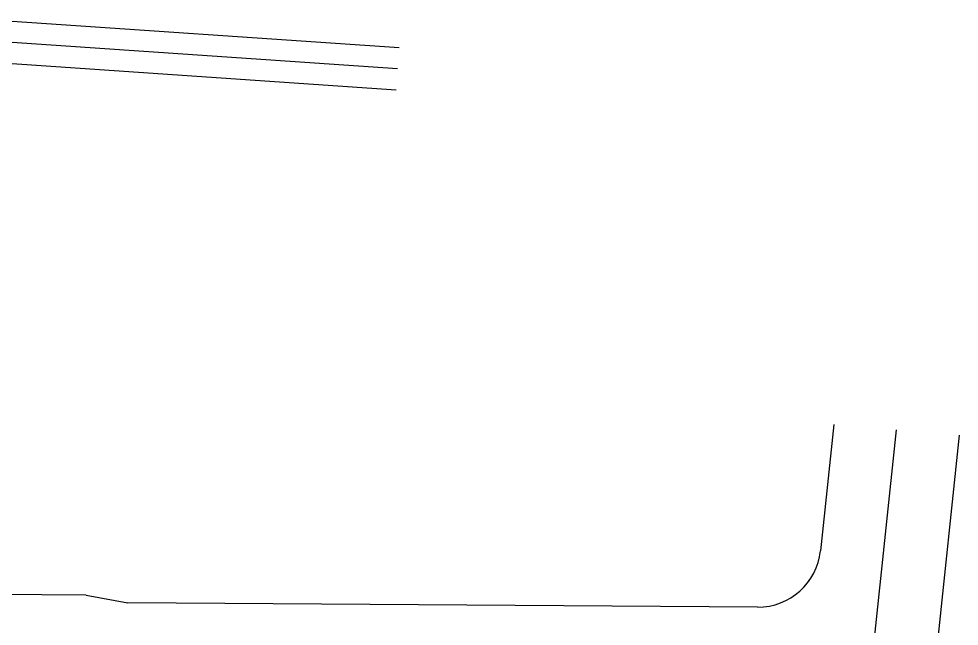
# Model space of a CAD drawing. Extents: x 36720 to 38202, y 58806 to 59830.
# Drawn here: x 37753.8 to 38202.4, y 59244.8 to 59534.8 of the extents above; entities that cross this region are included whole.
import ezdxf

# ---------------------------------------------------------------- set-up
doc = ezdxf.new("R2010")
doc.units = 0
doc.header["$LTSCALE"] = 1000
doc.linetypes.add('CENTER', pattern=[50.8, 31.75, -6.35, 6.35, -6.35])
doc.layers.add('Axis', color=6, linetype='CONTINUOUS')
doc.layers.add('规划路边线', color=6, linetype='CONTINUOUS')

# ---------------------------------------------------------------- blocks, each defined once
blk = doc.blocks.new('w1212')
at = {"layer": 'Axis', "color": 1, "linetype": 'CENTER', "ltscale": 0.1}
blk.add_line((35988.42, 59510.98), (35755.4, 59526.83), dxfattribs=at)
at = {"layer": 'Axis', "color": 4, "ltscale": 0.1}
blk.add_lwpolyline([(36183.82, 58934.01), (36226.44, 59338.54)], dxfattribs=at)
at = {"layer": '规划路边线', "color": 4, "ltscale": 0.05}
for p, q in [((35989.1, 59520.96), (35784.91, 59534.85)), ((35785.82, 59514.74), (35987.74, 59501))]:
    blk.add_line(p, q, dxfattribs=at)
at = {"layer": '规划路边线', "color": 4, "ltscale": 2}
for p, q in [((36196.54, 59341.09), (36190.19, 59280.83)), ((36256.34, 59335.98), (36213.99, 58934.01)), ((35839.79, 59259.66), (35789.79, 59260)), ((35839.79, 59259.66), (35859.68, 59256.02)), ((36160.15, 59253.97), (35859.68, 59256.02))]:
    blk.add_line(p, q, dxfattribs=at)
blk.add_arc((36160.36, 59283.97), 30, 269.6092, 353.9864, dxfattribs=at)

msp = doc.modelspace()

# ---------------------------------------------------------------- block references
at = {"layer": 'Axis', "linetype": 'CENTER', "ltscale": 0.05}
msp.add_blockref('w1212', (1946.107, 0), dxfattribs=at)

doc.saveas('drawing.dxf')
